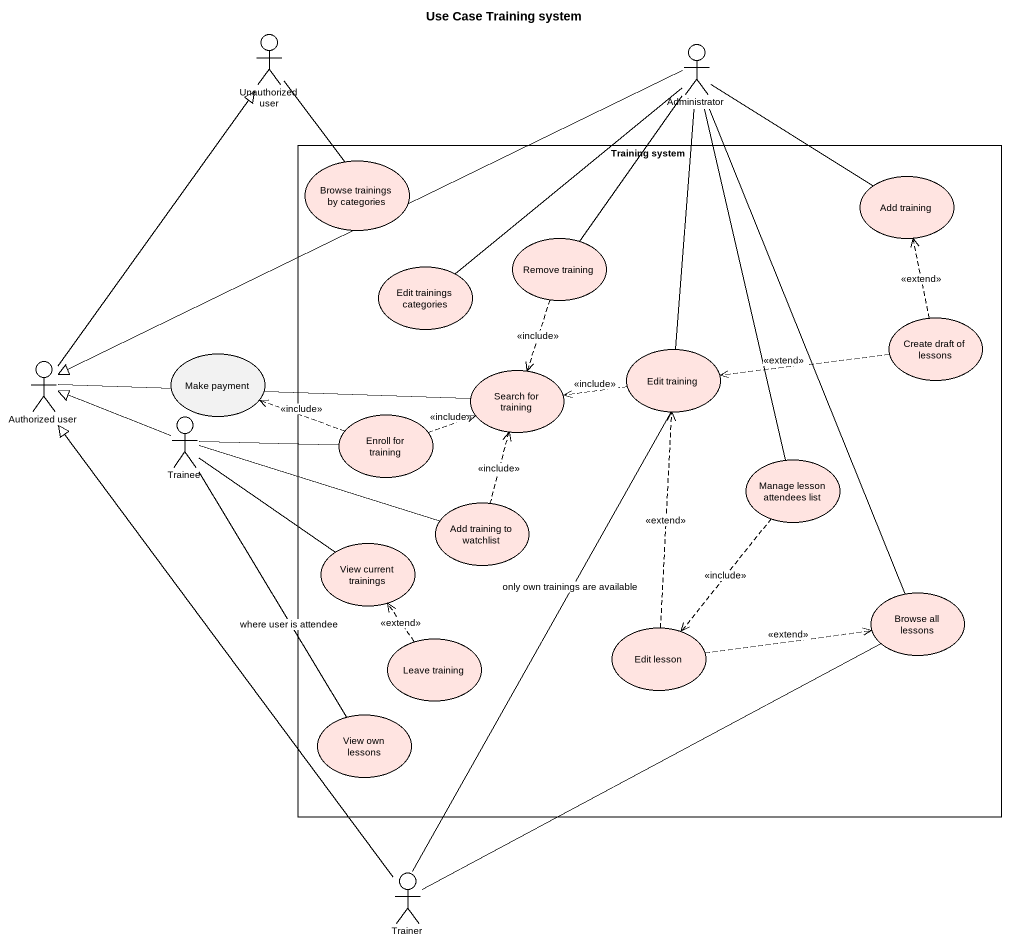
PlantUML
@startuml
title Use Case Training system
actor "Unauthorized user" as Unauthorized_user
actor Administrator
rectangle "Training system" as Training_system {
  usecase "Browse trainings by categories" as Browse_trainings_by #FFE4E1
  usecase "Add training" as Add_training #FFE4E1
  usecase "Remove training" as Remove_training #FFE4E1
  usecase "Edit trainings categories" as Edit_trainings_categories #FFE4E1
  usecase "Create draft of lessons" as Create_draft_of_lessons #FFE4E1
  usecase "Edit training" as Edit_training #FFE4E1
  usecase "Search for training" as Search_for_training #FFE4E1
  usecase "Enroll for training" as Enroll_for_training #FFE4E1
  usecase "Manage lesson attendees list" as Manage_lesson_attendees_list #FFE4E1
  usecase "Add training to watchlist" as Add_training_to_watchlist #FFE4E1
  usecase "View current trainings" as View_current_trainings #FFE4E1
  usecase "Browse all lessons" as Browse_all_lessons #FFE4E1
  usecase "Leave training" as Leave_training #FFE4E1
  usecase "Edit lesson" as Edit_lesson #FFE4E1
  usecase "View own lessons" as View_own_lessons #FFE4E1
}
actor "Authorized user" as Authorized_user
usecase "Make payment" as Make_payment
actor Trainee
actor Trainer
Unauthorized_user -- Browse_trainings_by
Administrator -left-|> Authorized_user
Add_training -left- Administrator
Remove_training -up- Administrator
Remove_training ..> Search_for_training : <<include>>
Edit_trainings_categories -up- Administrator
Create_draft_of_lessons .up.> Add_training : <<extend>>
Create_draft_of_lessons .left.> Edit_training : <<extend>>
Authorized_user -up-|> Unauthorized_user
Authorized_user -right- Search_for_training
Edit_training -up- Administrator
Edit_training .left.> Search_for_training : <<include>>
Edit_training -- Trainer : only own trainings are available
Trainee -left-|> Authorized_user
Enroll_for_training .left.> Make_payment : <<include>>
Enroll_for_training .right.> Search_for_training : <<include>>
Enroll_for_training -left- Trainee
Manage_lesson_attendees_list -up- Administrator
Manage_lesson_attendees_list ..> Edit_lesson : <<include>>
Add_training_to_watchlist .up.> Search_for_training : <<include>>
Add_training_to_watchlist -left- Trainee
View_current_trainings -up- Trainee
Browse_all_lessons -up- Administrator
Browse_all_lessons -left- Trainer
Leave_training .up.> View_current_trainings : <<extend>>
Edit_lesson .up.> Edit_training : <<extend>>
Edit_lesson .right.> Browse_all_lessons : <<extend>>
View_own_lessons -up- Trainee : where user is attendee
Trainer -up-|> Authorized_user
@enduml
